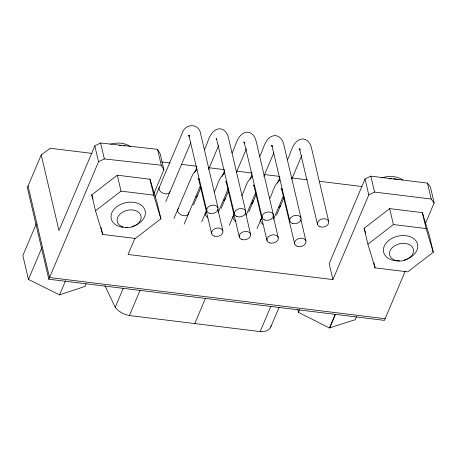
<?xml version="1.0" encoding="UTF-8"?>
<svg xmlns="http://www.w3.org/2000/svg" width="457" height="457" viewBox="0 0 457 457"><rect width="100%" height="100%" fill="white"/><g stroke="black" fill="none" stroke-linecap="round" stroke-linejoin="round"><path stroke-width="0.69" d="M92.046 153.403L50.253 148.279L41.227 154.9L27.351 187.667L48.825 279.216L384.406 320.38L405.336 270.944M36.269 223.879L22.85 255.572L28.454 279.45L59.559 294.868L85.065 286.396L86.162 283.808M28.454 279.45L41.873 247.757M153.918 193.431L163.92 169.798L160.184 153.878L157.539 149.308L100.603 143.007L94.816 145.857L58.964 230.528L41.227 154.9M48.825 279.216L98.546 161.778L94.816 145.857M59.559 294.868L65.585 280.638M135.021 238.063L128.069 254.469L332.902 279.598L368.776 194.876L365.046 178.955L370.816 176.156L427.472 183.103L430.414 186.976L434.15 202.897L425.284 223.833M155.426 196.487L181.966 133.81C184.782 123.104 199.218 122.693 200.754 134.312L218 207.844M271.11 325.807A15.132 9.466 22.9 0 1 260.136 331.588L129.394 315.547A15.687 9.814 22.9 0 1 115.695 307.949L115.204 307.298L123.201 288.413M165.794 201.628L190.826 142.504M129.394 315.547L140.145 290.149M174.003 218.406L191.58 176.899C192.848 174.197 194.499 171.432 197.07 169.787M194.722 172.426L196.659 167.862M204.393 149.599C208.243 142.755 209.672 129.228 219.926 128.754C224.593 129.194 227.5 133.45 228.431 137.711L245.677 211.237M184.097 224.198L200.446 185.582M193.471 205.022L200.977 187.29M208.489 169.553L218.783 145.24M201.68 221.799L206.393 210.671M214.327 191.929C217.635 185.731 218.675 177.505 224.741 173.18M222.125 176.476L224.61 170.604M232.065 152.992C235.921 146.154 237.349 132.627 247.597 132.147C252.27 132.593 255.172 136.843 256.109 141.104L273.349 214.63M218.155 212.516L228.397 188.324M221.142 208.415L228.649 190.683M236.44 172.289L246.454 148.639M229.351 225.198L234.338 213.419M241.73 195.973C245.175 189.592 246.174 181.063 252.418 176.579M250.076 179.218L252.007 174.654M259.742 156.385C263.592 149.548 265.02 136.02 275.274 135.54C279.947 135.986 282.849 140.236 283.78 144.498L301.026 218.029M194.762 323.567L205.519 298.17M246.106 215.258L255.794 192.374M248.819 211.814L256.326 194.082M263.838 176.339L273.852 152.689M257.028 228.591L261.741 217.463M269.676 198.721C272.983 192.523 274.023 184.291 280.095 179.972M277.473 183.268L279.958 177.396M287.413 159.784C291.269 152.941 292.697 139.414 302.945 138.939C307.618 139.379 310.52 143.635 311.457 147.897L328.703 221.422M273.503 219.309L283.471 195.767M276.491 215.207L283.997 197.475M291.789 179.081L301.803 155.426M260.136 331.588L270.892 306.184M270.824 326.812L279.096 307.275M356.523 316.501L355.152 319.734L329.428 327.972L298.438 312.365L299.535 309.777M365.046 178.955L329.171 263.678L332.902 279.598M329.428 327.972L335.181 314.387M329.731 327.875L335.484 314.29M91.777 194.865L117.289 175.208L149.976 179.218L157.145 202.879L160.881 218.806L135.369 238.457L102.682 234.447L95.507 210.786L91.777 194.865L93.005 198.921M95.507 210.786L121.025 191.129L153.712 195.139L160.881 218.806M364.16 228.277L389.672 208.62L422.359 212.631L429.534 236.298L433.27 252.218L407.753 271.875L375.066 267.865L367.896 244.198L364.16 228.277L365.8 233.687M367.896 244.198L393.408 224.547L426.095 228.557L433.27 252.218M98.546 161.778L104.339 158.927L161.275 165.228L163.92 169.798M368.776 194.876L374.546 192.077L431.202 199.024L434.15 202.897M161.458 161.921L169.958 162.966M181.292 164.354L196.876 166.268M208.918 167.742L224.501 169.656M236.543 171.129L252.127 173.043M264.169 174.523L279.753 176.431M291.795 177.91L307.378 179.824M319.42 181.298L361.915 186.513M385.108 318.712L49.533 277.548L28.06 185.999M300.123 149.793L299.164 148.754L300.083 149.999L299.524 148.839L317.501 224.433M272.452 146.4L271.492 145.36L272.412 146.606L271.852 145.44L289.824 221.039M244.775 143.001L243.815 141.967L244.735 143.207L244.175 142.047L262.152 217.641M282.066 189.489L281.106 188.455L282.026 189.695L281.466 188.535L294.696 243.912M254.389 186.096L253.429 185.056L254.349 186.302L253.789 185.136L267.025 240.513M189.427 136.215L188.467 135.175L189.387 136.42L188.827 135.255L206.804 210.854M199.041 179.304L198.081 178.27L199.001 179.51L198.441 178.35L211.671 233.727M216.144 138.574L216.755 139.402M225.758 181.663L226.678 182.909L226.112 181.743L239.348 237.12M104.893 285.636L115.204 307.298M216.498 138.654L234.475 214.247M427.472 183.103L431.202 199.024M422.359 212.631L426.095 228.557M389.672 208.62L393.408 224.547M370.816 176.156L374.546 192.077M373.929 263.015L375.066 267.865M300.866 219.44L305.899 240.902M273.029 215.35L278.222 237.503M245.518 212.648L250.55 234.11M217.84 209.255L222.873 230.716M157.539 149.308L161.275 165.228M149.976 179.218L153.712 195.139M117.289 175.208L121.025 191.129M100.603 143.007L104.339 158.927M101.06 227.523L102.682 234.447M297.838 309.64L298.438 312.365M280.701 205.124A5.804 3.627 22.9 0 1 278.73 207.227M252.972 200.72A5.804 3.627 22.9 0 1 251.059 203.833M225.352 198.332A5.804 3.627 22.9 0 1 223.382 200.44M197.681 194.939A5.804 3.627 22.9 0 1 195.71 197.041M170.004 191.546A5.804 3.627 22.9 0 1 163.28 193.288A5.804 3.627 22.9 0 1 159.316 187.301M188.53 212.454A5.804 3.627 22.9 0 1 181.857 215.207A5.804 3.627 22.9 0 1 178.567 208.501M207.564 217.521A5.804 3.627 22.9 0 1 206.244 211.894M236.069 221.451A5.804 3.627 22.9 0 1 233.915 215.287M262.912 224.313A5.804 3.627 22.9 0 1 261.593 218.686M399.698 260.804A17.406 12.35 -13.2 0 1 384.931 244.815A17.406 12.35 -13.2 0 1 412.899 238.086A17.406 12.35 -13.2 0 1 407.233 258.993M406.027 259.462A17.406 12.35 -13.2 0 1 404.165 260.039M122.899 227.3A17.406 12.35 -13.2 0 1 114.65 208.632A17.406 12.35 -13.2 0 1 142.755 206.501A17.406 12.35 -13.2 0 1 131.782 226.626M127.309 227.392A17.406 12.35 -13.2 0 1 125.401 227.455M381.715 177.87A20.885 14.824 -13.2 0 1 402.634 179.898M389.438 178.87A23.21 16.469 -13.2 0 1 391.421 178.784M393.397 178.824A23.21 16.469 -13.2 0 1 398.778 179.652M110.634 144.075A20.885 14.824 -13.2 0 1 130.245 146.48M119.037 145.372A23.21 16.469 -13.2 0 1 121.659 145.452M123.636 145.674A23.21 16.469 -13.2 0 1 125.029 145.92M297.181 246.26A5.804 4.119 -13.2 0 0 306.019 241.97A5.804 4.119 -13.2 0 0 297.696 238.982A5.804 4.119 -13.2 0 0 297.181 246.26M269.51 242.861A5.804 4.119 -13.2 0 0 278.342 238.577A5.804 4.119 -13.2 0 0 270.018 235.589A5.804 4.119 -13.2 0 0 269.51 242.861M241.833 239.468A5.804 4.119 -13.2 0 0 250.665 235.184A5.804 4.119 -13.2 0 0 242.347 232.196A5.804 4.119 -13.2 0 0 241.833 239.468M214.162 236.075A5.804 4.119 -13.2 0 0 222.993 231.785A5.804 4.119 -13.2 0 0 214.67 228.797A5.804 4.119 -13.2 0 0 214.162 236.075M319.986 226.781A5.804 4.119 -13.2 0 0 328.817 222.496A5.804 4.119 -13.2 0 0 320.494 219.509A5.804 4.119 -13.2 0 0 319.986 226.781M292.309 223.387A5.804 4.119 -13.2 0 0 301.146 219.097A5.804 4.119 -13.2 0 0 292.823 216.11A5.804 4.119 -13.2 0 0 292.309 223.387M264.637 219.988A5.804 4.119 -13.2 0 0 273.469 215.704A5.804 4.119 -13.2 0 0 265.146 212.716A5.804 4.119 -13.2 0 0 264.637 219.988M236.96 216.595A5.804 4.119 -13.2 0 0 245.797 212.311A5.804 4.119 -13.2 0 0 237.474 209.323A5.804 4.119 -13.2 0 0 236.96 216.595M209.289 213.202A5.804 4.119 -13.2 0 0 218.12 208.912A5.804 4.119 -13.2 0 0 209.797 205.93A5.804 4.119 -13.2 0 0 209.289 213.202M394.974 260.279A12.185 8.643 -13.2 0 0 413.522 251.281A12.185 8.643 -13.2 0 0 396.048 245.009A12.185 8.643 -13.2 0 0 394.974 260.279M122.59 226.866A12.185 8.643 -13.2 0 0 141.139 217.863A12.185 8.643 -13.2 0 0 123.658 211.591A12.185 8.643 -13.2 0 0 122.59 226.866"/></g></svg>
